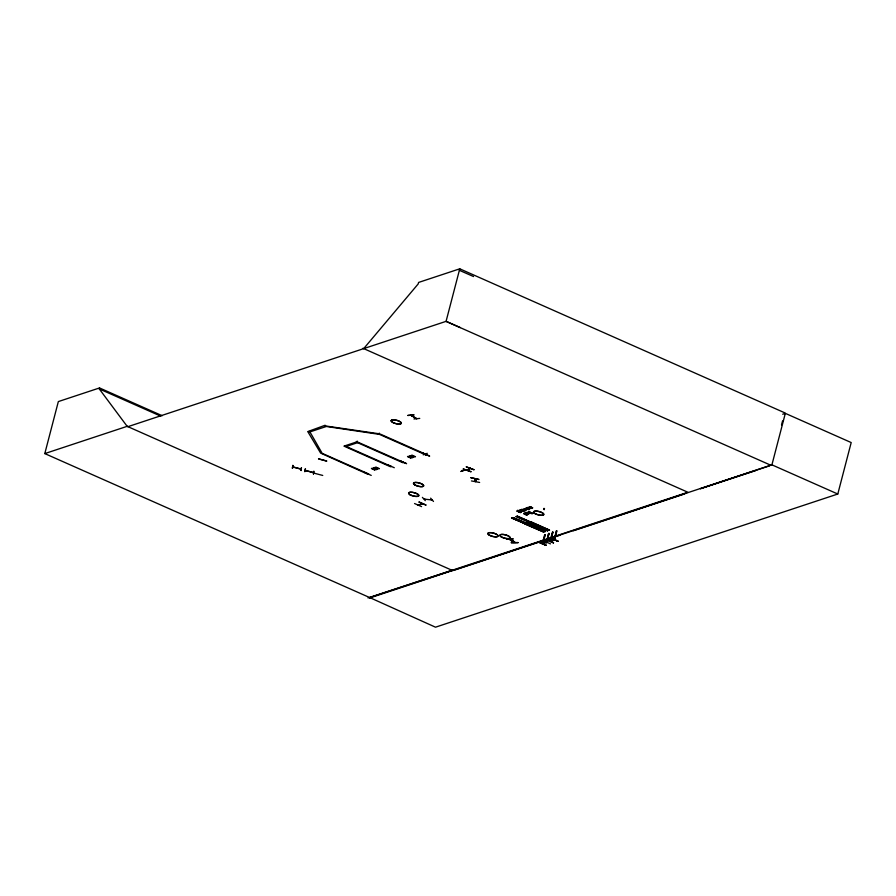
<?xml version="1.0" encoding="UTF-8"?>
<svg xmlns="http://www.w3.org/2000/svg" width="896" height="896" viewBox="0 0 896 896"><rect width="100%" height="100%" fill="white"/><g stroke="black" fill="none" stroke-linecap="round" stroke-linejoin="round"><path stroke-width="1.34" d="M511.302 542.674L518.112 542.718M387.33 464.654L394.285 467.723M429.598 456.03L422.587 453.04L429.542 456.154M543.502 540.758L550.458 543.872M551.062 538.205L558.197 541.307M551.253 538.194L558.208 541.274M418.958 502.062L426.126 505.142L419.149 502.029M479.629 482.451L471.464 480.939M466.256 466.917L474.051 469.661M466.379 466.872L473.894 469.762M326.682 460.981L318.506 458.853L326.637 461.126M362.947 348.275L687.882 492.251L369.734 597.576L44.8 453.589L58.341 401.576L99.523 387.946L162.21 415.722M452.85 570.651L127.154 426.328L99.277 388.92L99.523 387.946M379.266 433.115L379.467 434.381L380.296 434.101L426.854 454.731L426.026 455.011L379.467 434.381L326.334 426.485L309.478 432.062L307.922 431.838L320.634 453.107L367.909 474.253L368.738 473.973L322.179 453.342L309.635 431.424M309.478 432.062L308.112 431.458L325.147 425.242M357.078 441.795L357.246 441.146L356.238 442.064L402.797 462.694L403.637 462.426L357.078 441.795L343.974 446.13L390.533 466.76L391.362 466.48L344.814 445.85M411.622 415.744L411.97 414.938M782.712 414.221L785.322 413.358L851.2 442.557L837.794 494.021L435.501 627.189L369.734 597.576M784.683 412.787L459.76 268.811L446.074 321.35L127.926 426.664L127.154 426.328M469.829 467.79L469.918 468.339M475.933 480.861L475.317 481.264L475.44 480.558M475.317 481.298L475.518 480.547M475.888 480.648L475.731 481.634L475.082 478.722M539.045 541.822C560.157 552.283 524.731 535.08 545.989 544.925M544.678 534.722L542.293 543.749L543.178 542.976M545.07 534.598L542.528 543.85L545.317 534.71M549.158 533.467L546.426 542.618L548.531 533.478M548.766 533.59L546.381 542.606L548.923 533.355M552.418 532.157L550.01 541.162L554.355 539.784M554.266 539.515L550.894 540.602C549.763 540.277 551.533 539.986 550.435 541.296M551.006 538.283L557.962 541.386M552.81 532.034L550.312 541.274L554.602 539.896M553.056 532.146L550.346 541.027M550.917 540.411L550.771 541.162M554.243 540.03L556.27 530.914M556.662 530.79L554.288 540.053M554.568 539.918L556.898 530.902M781.525 424.917L782.578 420.874M369.622 598.002L771.915 464.834L785.322 413.358M314.574 473.301L322.739 475.451M418.23 505.165L422.542 503.776L417.984 505.064M293.138 465.528L292.443 468.138M301.09 470.523L301.437 467.656L301.067 470.456M402.987 462.146L403.234 462.246M546.28 541.968L542.842 542.853M546.19 542.461L546.885 542.472L542.338 543.704M546.336 541.755L546.706 541.845M554.478 539.302L554.434 539.045M305.155 468.944L304.83 471.722L305.547 469M313.443 473.95L313.846 471.139L313.443 473.973M411.085 415.442L416.584 418.69M470.904 471.8L463.355 468.899M471.038 471.666L463.198 469.101M474.712 478.677L475.373 481.566M421.579 506.61L414.568 503.53M371.235 475.406L364.325 472.338M399.627 460.544L406.582 463.646L399.426 460.656M538.698 542.304L545.888 545.25L538.91 542.192M553.392 542.853C541.05 538.474 548.106 538.037 553.392 542.864M553.627 542.696L546.627 539.65M543.648 509.13L544.342 509.544M544.544 508.738L544.018 508.334M527.744 509.432L524.306 508.648L529.256 509.656L525.672 508.133L527.598 509.298M506.464 539.022L513.05 538.933M513.061 538.922L506.486 539.123M509.141 539.101L513.71 542.483M514.024 542.461L509.443 539.067L513.99 542.472M524.474 523.309L511.515 517.933L524.552 523.398M511.806 517.843L524.238 523.499M525.549 523.096L512.702 517.563L525.403 522.939M515.614 516.6L528.416 522.11M529.536 521.752L516.779 516.219L529.626 521.741M524.675 523.757L543.749 532.067L524.485 523.813M526.299 523.253L545.227 531.63L526.154 523.141M526.725 523.118L545.418 531.418M528.606 522.446L547.534 530.835L528.304 522.57M528.752 522.413L547.837 530.712L528.282 522.547M530.242 521.797L549.606 530.163L530.701 521.64M413.739 414.826L407.859 415.43M414.008 414.949L407.837 415.475M422.408 497.37L425.331 500.662M423.237 454.821L427.269 453.309M363.709 348.611L418.186 283.942L418.578 282.442L459.76 268.811M512.714 517.586L525.739 523.029M367.707 473.805L368.043 473.928M542.517 542.965L546.515 542.069M469.851 468.328L467.242 470.12M467.354 470.4L470.176 468.474M44.8 453.589L127.221 426.306M346.17 446.454L357.605 442.669M454.171 570.203L541.598 541.262M545.574 539.952L549.55 538.642M553.526 537.32L560.146 535.125M573.395 530.746L684.667 493.909M700.594 488.634L769.675 465.774M368.01 597.934L452.088 570.304M700.448 488.712L755.53 470.624M461.989 470.467L462.907 470.758M460.667 471.486L465.002 470.086M550.626 540.546L554.019 539.403M544.23 509.566L543.592 509.354M511.706 540.702L512.4 540.714M292.846 466.894L300.899 468.989M313.331 472.606L305.222 470.467L313.275 472.472M424.894 499.072L424.334 499.15L431.995 499.934M300.866 469.101L292.925 467.018M419.742 418.398L413.952 419.003M511.952 540.949L512.736 540.982L512.154 540.635M517.933 542.528L511.302 542.718M431.85 499.923L431.256 499.867M462.65 470.781L462.067 470.512M433.485 501.458L430.618 498.154M411.197 415.341L416.909 418.678M379.098 433.765L324.979 425.88M543.715 509.13L544.376 509.298M459.368 270.312L473.558 276.55M460.264 327.589L446.074 321.35L770.997 465.326M771.915 464.834L837.794 494.021M99.277 388.92L160.675 416.125M517.194 515.995L529.827 521.662M525.974 523.342L544.757 531.787M510.384 539.067L514.909 542.416M510.642 539.067L515.211 542.517M529.995 513.43C530.432 514.438 521.853 510.686 529.995 513.43M519.926 510.003L523.275 511.011L519.926 510.003M527.486 507.506L530.835 508.502L527.486 507.506M525.571 509.936L524.171 509.891L525.571 509.936M532.638 507.864L531.597 508.267L528.83 507.035L532.078 507.786L530.163 506.598L532.638 507.864M527.061 512.669L528.718 512.938L527.061 512.669M521.382 512.187L520.453 512.669L516.757 511.034L521.382 512.187M527.162 514.718C526.333 514.752 522.144 512.893 524.115 513.654C524.563 514.237 527.789 516.174 527.162 514.718M526.053 510.037C521.763 510.72 521.819 507.584 526.053 510.037M292.79 465.45L292.466 468.261L292.79 465.45M425.443 454.653L426.294 454.541L425.522 454.653M521.573 509.443L525.134 511.022L521.629 509.387M470.826 477.613L479.013 479.506L470.848 477.725M525.078 513.016C519.882 513.99 534.834 514.898 525.078 513.016M520.845 512.109L518.851 511.728L520.845 512.109M525.47 513.195L527.845 513.912L525.47 513.195M520.453 510.082L522.794 510.877L520.542 510.037M528.013 507.573L530.354 508.379L528.013 507.573M521.606 511.19C510.944 508.738 524.227 512.702 521.618 511.179M371.482 468.451L374.864 470.187L374.293 469.258L376.622 469.605L372.938 467.97L373.509 468.922L371.482 468.451M374.259 467.533L377.642 469.269L377.082 468.328L379.4 468.686L375.715 467.051L376.298 468.003L374.259 467.533M407.557 456.512L410.95 458.248L410.379 457.307L412.709 457.666L409.024 456.03L409.595 456.982L407.557 456.512M410.346 455.582L413.728 457.318L413.168 456.389L415.486 456.736L411.802 455.101L412.384 456.053L410.346 455.582M526.725 507.741L529.491 508.962L526.725 507.741M529.973 509.163L529.973 509.163M528.248 511.974L532.101 513.688L528.248 511.974M528.954 511.739L532.818 513.453L528.954 511.739M414.87 484.915A5.264 1.714 14.6 0 0 423.483 486.203A5.275 1.714 14.6 0 0 417.39 482.552A5.275 1.714 14.6 0 0 414.87 484.904A5.275 1.714 14.6 0 0 423.494 486.192A5.264 1.714 14.6 0 0 417.39 482.574A5.264 1.714 14.6 0 0 414.87 484.915M410.021 494.682A5.264 1.714 14.6 0 0 418.634 495.958A5.264 1.714 14.6 0 0 412.541 492.341A5.264 1.714 14.6 0 0 410.021 494.682M410.01 494.704A5.275 1.714 14.6 0 0 418.634 495.981A5.275 1.714 14.6 0 0 412.541 492.352A5.275 1.714 14.6 0 0 410.01 494.704M392.515 422.307A5.242 1.702 14.6 0 0 401.094 423.584A5.275 1.714 14.6 0 0 395.024 419.955A5.275 1.714 14.6 0 0 392.493 422.307A5.275 1.714 14.6 0 0 401.117 423.595A5.242 1.702 14.6 0 0 395.024 419.966A5.242 1.702 14.6 0 0 392.515 422.307M489.25 535.091A5.264 1.714 14.6 0 0 497.862 536.368A5.275 1.714 14.6 0 0 491.77 532.739A5.275 1.714 14.6 0 0 489.25 535.091A5.275 1.714 14.6 0 0 497.874 536.379A5.264 1.714 14.6 0 0 491.77 532.739A5.264 1.714 14.6 0 0 489.25 535.091M501.323 536.872A5.264 1.714 14.6 0 0 509.936 538.149A5.264 1.714 14.6 0 0 503.843 534.52A5.264 1.714 14.6 0 0 501.323 536.872A5.275 1.714 14.6 0 0 509.936 538.171A5.275 1.714 14.6 0 0 503.832 534.531A5.275 1.714 14.6 0 0 501.312 536.883M534.99 513.554A5.264 1.714 14.6 0 0 543.603 514.842A5.264 1.714 14.6 0 0 537.51 511.213A5.264 1.714 14.6 0 0 534.99 513.554A5.275 1.714 14.6 0 0 543.603 514.853A5.275 1.714 14.6 0 0 537.51 511.224A5.275 1.714 14.6 0 0 534.979 513.576"/></g></svg>
